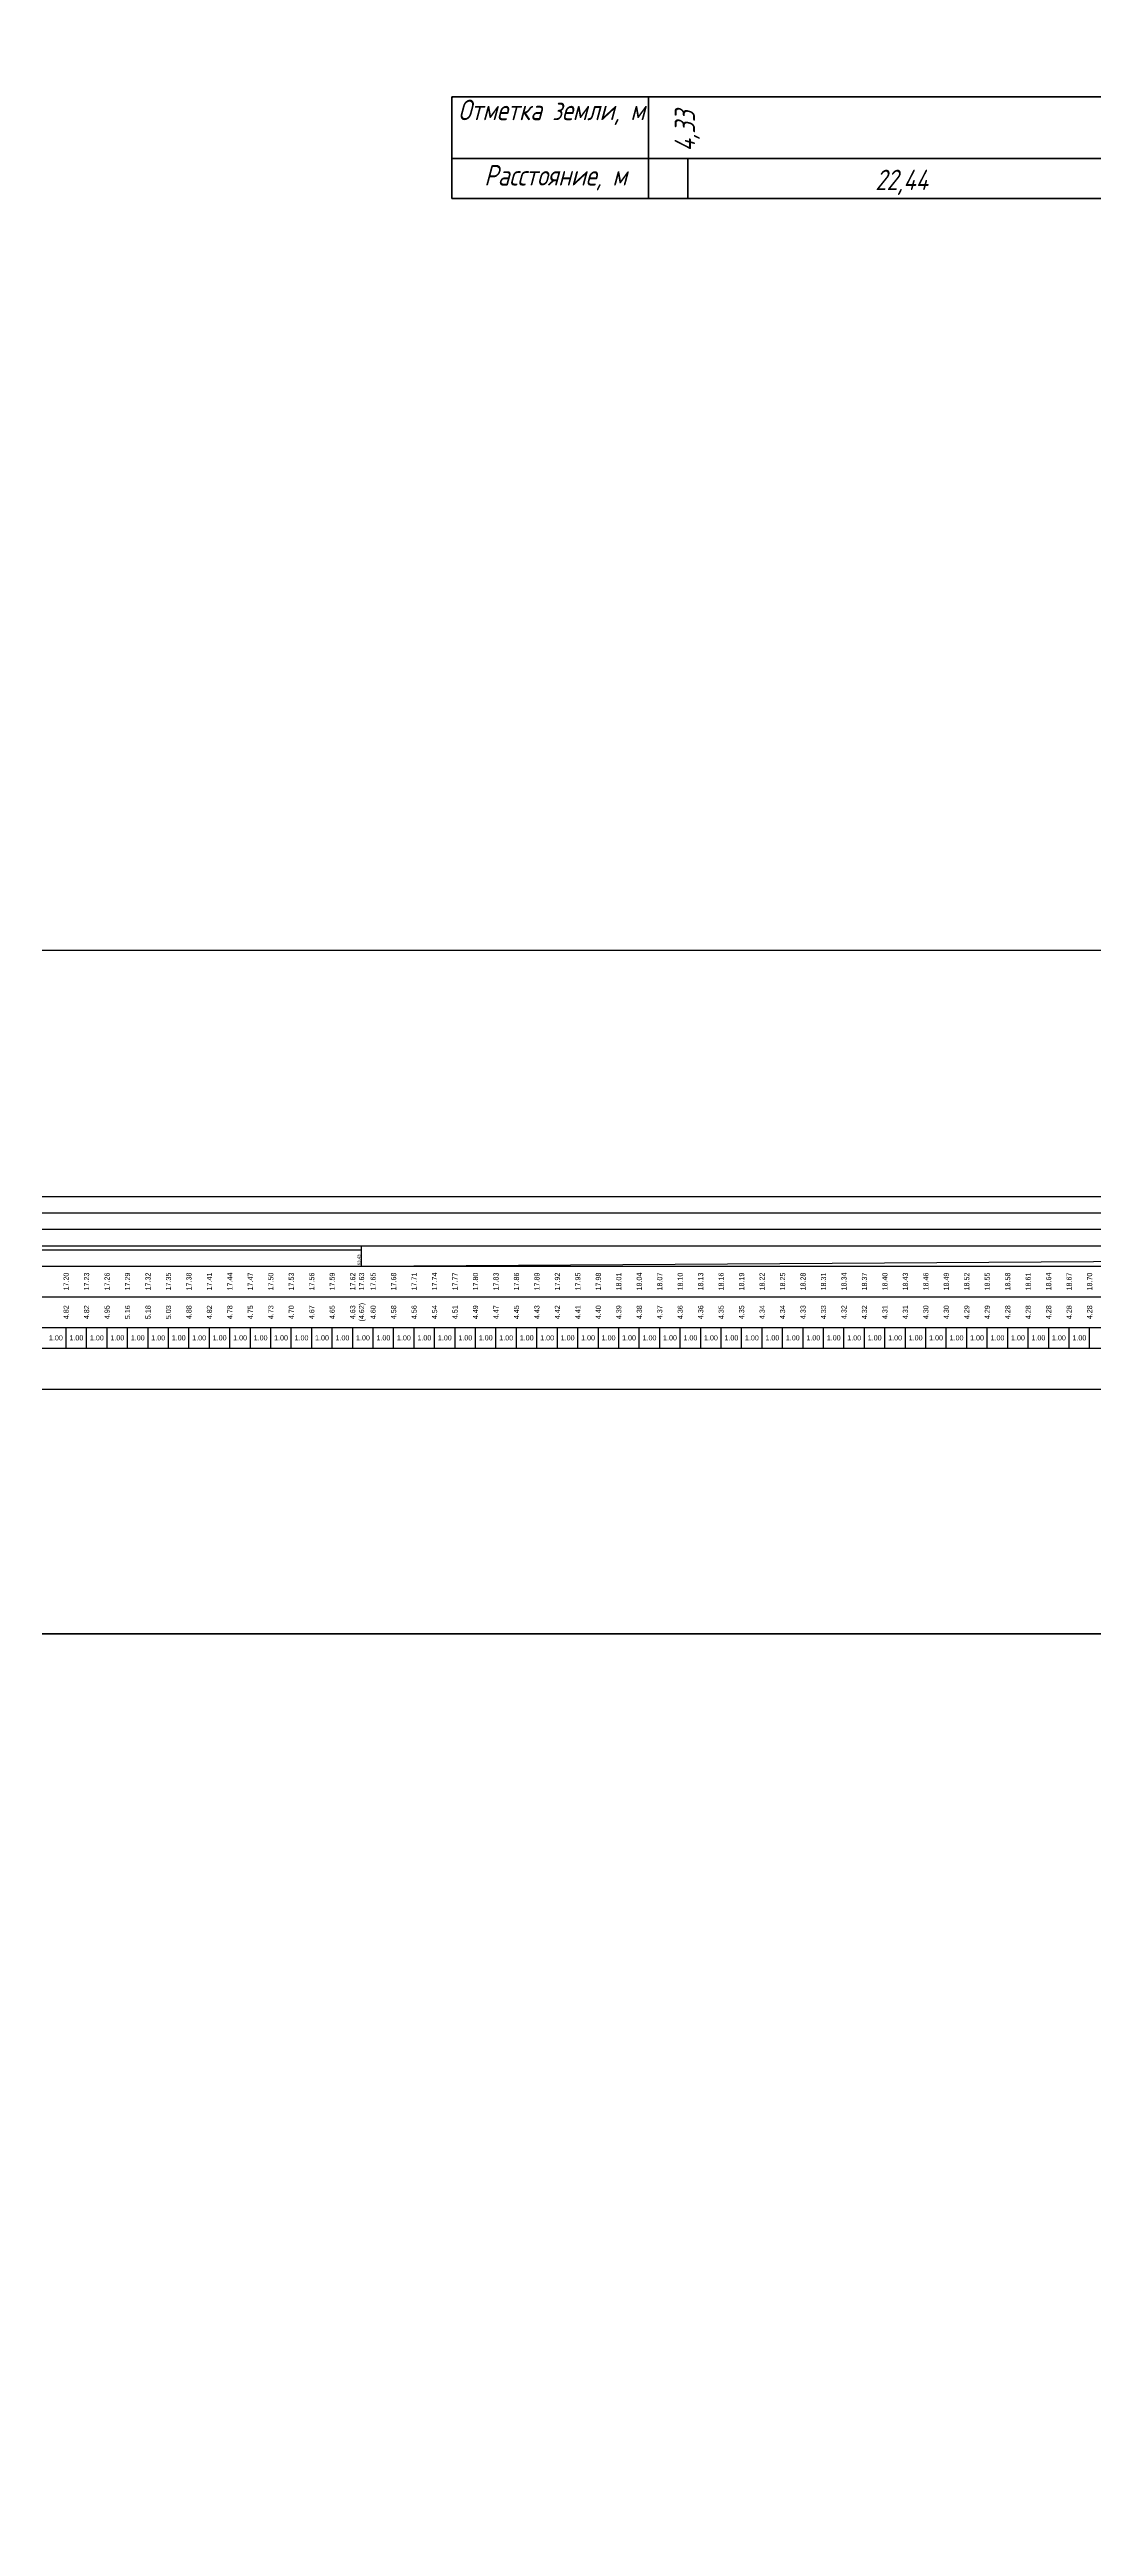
# Model space of a CAD drawing. Header units: millimetres. Extents: x 0 to 285450075, y -3000605 to 8125189010.
# Drawn here: x 6746598 to 6797598, y -149532 to -28567 of the extents above; entities that cross this region are included whole.
import ezdxf
from ezdxf import colors
from ezdxf.entities.mleader import LeaderData, LeaderLine
from ezdxf.enums import TextEntityAlignment as Align
from ezdxf.math import Vec2, Vec3

# ---------------------------------------------------------------- set-up
doc = ezdxf.new("R2010")
doc.units = ezdxf.units.MM
for name, color, linetype, lineweight in [('1-Бетон', 106, 'Continuous', 35), ('ИС_TXT', 4, 'Continuous', 18), ('ИС_Выноски', 3, 'Continuous', 18), ('ИС_ТаБл', 5, 'Continuous', 35)]:
    doc.layers.add(name, color=color, linetype=linetype, lineweight=lineweight)
for name, color, linetype in [('Красные отметки', 1, 'Continuous'), ('Таблица', 7, 'Continuous'), ('Черные отметки', 3, 'Continuous')]:
    doc.layers.add(name, color=color, linetype=linetype)
doc.styles.add('0', font='isocpeur.ttf', dxfattribs={"width": 0.8, "oblique": 15})
doc.styles.add('ISOCPEUR', font='isocpeur.ttf', dxfattribs={"width": 0.8, "oblique": 15, "height": 2.5})
doc.styles.get("Standard").update_dxf_attribs({"font": 'arial.ttf'})

# ---------------------------------------------------------------- blocks, each defined once
blk = doc.blocks.new('_None')
blk = doc.blocks.new('мост план кальмиус')
at = {"layer": 'ИС_Выноски'}
ml = blk.add_multileader_mtext('Standard', dxfattribs=at)
ml.set_content('Ось опоры ОК1 ПК69+81,32', color=256, style='ISOCPEUR')
ml.set_leader_properties(color=256, linetype='ByLayer')
ml.set_arrow_properties(name='NONE')
ml.build(insert=Vec2(0, 0))
ml.multileader.update_dxf_attribs({"text_left_attachment_type": 6, "text_right_attachment_type": 6, "dogleg_length": 0.36, "arrow_head_size": 600, "scale": 200})
ctx = ml.context
ctx.base_point, ctx.scale, ctx.char_height, ctx.arrow_head_size, ctx.landing_gap_size, ctx.plane_origin, ctx.plane_x_axis, ctx.plane_y_axis = Vec3(-73249, -25418), 200, 1200, 600, 125, Vec3(-66253, -7198), Vec3(0, 1), Vec3(-1, 0)
ctx.left_attachment, ctx.right_attachment, ctx.text_align_type = 6, 6, 1
notes = []
notes.append((ctx, [(1, (1, 1, 0), (-73249, -15916), (0, -1), 161, [(1, [(-73249, -14034)], 0, [])])]))
ctx.mtext.insert, ctx.mtext.text_direction, ctx.mtext.rotation, ctx.mtext.width, ctx.mtext.alignment, ctx.mtext.flow_direction = Vec3(-74689, -20748), Vec3(0, 1), 1.5707963, 14528.78, 2, 5
for ctx, leaders in notes:
    for number, flags, end, landing, length, lines in leaders:
        leader = LeaderData()
        leader.index, (leader.has_last_leader_line, leader.has_dogleg_vector, leader.attachment_direction) = number, flags
        leader.last_leader_point, leader.dogleg_vector, leader.dogleg_length = Vec3(end), Vec3(landing), length
        for number, points, colour, breaks in lines:
            line = LeaderLine()
            line.index, line.vertices, line.color, line.breaks = number, Vec3.list(points), colors.encode_raw_color(colour), breaks
            leader.lines.append(line)
        ctx.leaders.append(leader)

msp = doc.modelspace()

# ---------------------------------------------------------------- linework, layer by layer
at = {"color": 1}
msp.add_lwpolyline([(6546658.009, 91146.6249), (7115680.6605, 91146.6249), (7115680.6605, -72566.6945), (6546658.009, -72566.6945)], close=True, dxfattribs=at)

# ---------------------------------------------------------------- next in the draw order: block references
at = {"layer": '1-Бетон'}
msp.add_blockref('мост план кальмиус', (6853073.53, -668947.9294), dxfattribs=at)

# ---------------------------------------------------------------- next in the draw order: linework, layer by layer
at = {"color": 1}
msp.add_lwpolyline([(6546658.009, 91146.6249), (7115680.6605, 91146.6249), (7115680.6605, -72566.6945), (6546658.009, -72566.6945)], close=True, dxfattribs=at)
at = {"layer": '1-Бетон', "color": 6}
msp.add_lwpolyline([(6532385.7521, 97510.8397), (7457736.6859, 97510.8397), (7457736.6859, -105940.3832), (6532385.7521, -105940.3832)], close=True, dxfattribs=at)
at = {"layer": 'ИС_ТаБл', "ltscale": 1000}
for p, q in [((6766243.5233, -30884.1617), (6766243.5233, -35838.5693)), ((6766283.5233, -30884.1617), (6766243.5233, -30924.1617)), ((6775855.6622, -30884.1617), (6775855.6622, -35838.5693)), ((6930166.0922, -33884.1617), (6766243.5233, -33884.1617)), ((6777781.6811, -35838.5693), (6777781.6811, -33884.1617))]:
    msp.add_line(p, q, dxfattribs=at)
at = {"layer": 'ИС_ТаБл'}
for p, q in [((6766243.5233, -30884.1617), (6930166.0922, -30884.1617)), ((6766243.5233, -35838.5693), (6930166.0922, -35838.5693))]:
    msp.add_line(p, q, dxfattribs=at)
at = {"layer": 'Красные отметки', "linetype": 'Continuous'}
for p, q in [((6761841.5182, -87983.4055), (6761841.5182, -86983.4055)), ((6761841.5182, -87983.4055), (6917436.7226, -86983.4055)), ((6618213.1145, -87183.4055), (6761841.5182, -87183.4055))]:
    msp.add_line(p, q, dxfattribs=at)
at = {"layer": 'Таблица', "linetype": 'Continuous'}
for p, q in [((6598408.6098, -84583.4055), (6998408.6098, -84583.4055)), ((6598408.6098, -85383.4055), (6998408.6098, -85383.4055)), ((6598408.6098, -86183.4055), (6998408.6098, -86183.4055)), ((6598408.6098, -86983.4055), (6998408.6098, -86983.4055)), ((6598408.6098, -87983.4055), (6998408.6098, -87983.4055)), ((6598408.6098, -89483.4055), (6998408.6098, -89483.4055)), ((6598408.6098, -90983.4055), (6998408.6098, -90983.4055)), ((6598408.6098, -91983.4055), (6998408.6098, -91983.4055)), ((6598408.6098, -93983.4055), (6998408.6098, -93983.4055))]:
    msp.add_line(p, q, dxfattribs=at)
at = {"layer": 'Черные отметки', "linetype": 'Continuous'}
for p, q in [((6747408.6098, -91983.4055), (6747408.6098, -90983.4055)), ((6748408.6098, -91983.4055), (6748408.6098, -90983.4055)), ((6749408.6098, -91983.4055), (6749408.6098, -90983.4055)), ((6750408.6098, -91983.4055), (6750408.6098, -90983.4055)), ((6751408.6098, -91983.4055), (6751408.6098, -90983.4055)), ((6752408.6098, -91983.4055), (6752408.6098, -90983.4055)), ((6753408.6098, -91983.4055), (6753408.6098, -90983.4055)), ((6754408.6098, -91983.4055), (6754408.6098, -90983.4055)), ((6755408.6098, -91983.4055), (6755408.6098, -90983.4055)), ((6756408.6098, -91983.4055), (6756408.6098, -90983.4055)), ((6757408.6098, -91983.4055), (6757408.6098, -90983.4055)), ((6758408.6098, -91983.4055), (6758408.6098, -90983.4055)), ((6759408.6098, -91983.4055), (6759408.6098, -90983.4055)), ((6760408.6098, -91983.4055), (6760408.6098, -90983.4055)), ((6761408.6098, -91983.4055), (6761408.6098, -90983.4055)), ((6762408.6098, -91983.4055), (6762408.6098, -90983.4055)), ((6763408.6098, -91983.4055), (6763408.6098, -90983.4055)), ((6764408.6098, -91983.4055), (6764408.6098, -90983.4055)), ((6765408.6098, -91983.4055), (6765408.6098, -90983.4055)), ((6766408.6098, -91983.4055), (6766408.6098, -90983.4055)), ((6767408.6098, -91983.4055), (6767408.6098, -90983.4055)), ((6768408.6098, -91983.4055), (6768408.6098, -90983.4055)), ((6769408.6098, -91983.4055), (6769408.6098, -90983.4055)), ((6770408.6098, -91983.4055), (6770408.6098, -90983.4055)), ((6771408.6098, -91983.4055), (6771408.6098, -90983.4055)), ((6772408.6098, -91983.4055), (6772408.6098, -90983.4055)), ((6773408.6098, -91983.4055), (6773408.6098, -90983.4055)), ((6774408.6098, -91983.4055), (6774408.6098, -90983.4055)), ((6775408.6098, -91983.4055), (6775408.6098, -90983.4055)), ((6776408.6098, -91983.4055), (6776408.6098, -90983.4055)), ((6777408.6098, -91983.4055), (6777408.6098, -90983.4055)), ((6778408.6098, -91983.4055), (6778408.6098, -90983.4055)), ((6779408.6098, -91983.4055), (6779408.6098, -90983.4055)), ((6780408.6098, -91983.4055), (6780408.6098, -90983.4055)), ((6781408.6098, -91983.4055), (6781408.6098, -90983.4055)), ((6782408.6098, -91983.4055), (6782408.6098, -90983.4055)), ((6783408.6098, -91983.4055), (6783408.6098, -90983.4055)), ((6784408.6098, -91983.4055), (6784408.6098, -90983.4055)), ((6785408.6098, -91983.4055), (6785408.6098, -90983.4055)), ((6786408.6098, -91983.4055), (6786408.6098, -90983.4055)), ((6787408.6098, -91983.4055), (6787408.6098, -90983.4055)), ((6788408.6098, -91983.4055), (6788408.6098, -90983.4055)), ((6789408.6098, -91983.4055), (6789408.6098, -90983.4055)), ((6790408.6098, -91983.4055), (6790408.6098, -90983.4055)), ((6791408.6098, -91983.4055), (6791408.6098, -90983.4055)), ((6792408.6098, -91983.4055), (6792408.6098, -90983.4055)), ((6793408.6098, -91983.4055), (6793408.6098, -90983.4055)), ((6794408.6098, -91983.4055), (6794408.6098, -90983.4055)), ((6795408.6098, -91983.4055), (6795408.6098, -90983.4055)), ((6796408.6098, -91983.4055), (6796408.6098, -90983.4055)), ((6797408.6098, -91983.4055), (6797408.6098, -90983.4055))]:
    msp.add_line(p, q, dxfattribs=at)

# ---------------------------------------------------------------- next in the draw order: texts
at = {"layer": 'ИС_TXT', "ltscale": 1000, "style": '0', "oblique": 15, "width": 0.8}
msp.add_text('4,33', height=1000, rotation=90, dxfattribs=at).set_placement((6778135.1041, -33551.0915, 0))
msp.add_text('22,44', height=1000, dxfattribs=at).set_placement((6786936.0633, -35434.9515, 0))
at = {"layer": 'ИС_TXT', "ltscale": 1000, "char_height": 1000, "attachment_point": 1, "style": '0'}
for s, insert, width in [('\\pxqc;Отметка земли, м', (6766781.1004, -31018.7507), 8673.250418), ('\\pxqc;Расстояние, м', (6767176.459, -34210.0755), 8281.663504)]:
    msp.add_mtext(s, dxfattribs=dict(at, insert=insert, width=width))
at = {"layer": 'Красные отметки', "linetype": 'Continuous', "width": 0.8}
msp.add_text('63.43', height=150, rotation=90.000002493, dxfattribs=at).set_placement((6761791.5182, -87937.951))
for s, p in [('17.20', (6747408.6098, -88733.4055)), ('17.23', (6748408.6098, -88733.4055)), ('17.26', (6749408.6098, -88733.4055)), ('17.29', (6750408.6098, -88733.4055)), ('17.32', (6751408.6098, -88733.4055)), ('17.35', (6752408.6098, -88733.4055)), ('17.38', (6753408.6098, -88733.4055)), ('17.41', (6754408.6098, -88733.4055)), ('17.44', (6755408.6098, -88733.4055)), ('17.47', (6756408.6098, -88733.4055)), ('17.50', (6757408.6098, -88733.4055)), ('17.53', (6758408.6098, -88733.4055)), ('17.56', (6759408.6098, -88733.4055)), ('17.59', (6760408.6098, -88733.4055)), ('17.62', (6761408.6098, -88733.4055)), ('17.63', (6761841.5182, -88733.4055)), ('17.65', (6762408.6098, -88733.4055)), ('17.68', (6763408.6098, -88733.4055)), ('17.71', (6764408.6098, -88733.4055)), ('17.74', (6765408.6098, -88733.4055)), ('17.77', (6766408.6098, -88733.4055)), ('17.80', (6767408.6098, -88733.4055)), ('17.83', (6768408.6098, -88733.4055)), ('17.86', (6769408.6098, -88733.4055)), ('17.89', (6770408.6098, -88733.4055)), ('17.92', (6771408.6098, -88733.4055)), ('17.95', (6772408.6098, -88733.4055)), ('17.98', (6773408.6098, -88733.4055)), ('18.01', (6774408.6098, -88733.4055)), ('18.04', (6775408.6098, -88733.4055)), ('18.07', (6776408.6098, -88733.4055)), ('18.10', (6777408.6098, -88733.4055)), ('18.13', (6778408.6098, -88733.4055)), ('18.16', (6779408.6098, -88733.4055)), ('18.19', (6780408.6098, -88733.4055)), ('18.22', (6781408.6098, -88733.4055)), ('18.25', (6782408.6098, -88733.4055)), ('18.28', (6783408.6098, -88733.4055)), ('18.31', (6784408.6098, -88733.4055)), ('18.34', (6785408.6098, -88733.4055)), ('18.37', (6786408.6098, -88733.4055)), ('18.40', (6787408.6098, -88733.4055)), ('18.43', (6788408.6098, -88733.4055)), ('18.46', (6789408.6098, -88733.4055)), ('18.49', (6790408.6098, -88733.4055)), ('18.52', (6791408.6098, -88733.4055)), ('18.55', (6792408.6098, -88733.4055)), ('18.58', (6793408.6098, -88733.4055)), ('18.61', (6794408.6098, -88733.4055)), ('18.64', (6795408.6098, -88733.4055)), ('18.67', (6796408.6098, -88733.4055)), ('18.70', (6797408.6098, -88733.4055))]:
    msp.add_text(s, height=250, rotation=90.000002493, dxfattribs=at).set_placement(p, align=Align.MIDDLE_CENTER)
at = {"layer": 'Черные отметки', "linetype": 'Continuous', "width": 0.8}
for s, p in [('4.82', (6747408.6098, -90233.4055)), ('4.82', (6748408.6098, -90233.4055)), ('4.95', (6749408.6098, -90233.4055)), ('5.16', (6750408.6098, -90233.4055)), ('5.18', (6751408.6098, -90233.4055)), ('5.03', (6752408.6098, -90233.4055)), ('4.88', (6753408.6098, -90233.4055)), ('4.82', (6754408.6098, -90233.4055)), ('4.78', (6755408.6098, -90233.4055)), ('4.75', (6756408.6098, -90233.4055)), ('4.73', (6757408.6098, -90233.4055)), ('4.70', (6758408.6098, -90233.4055)), ('4.67', (6759408.6098, -90233.4055)), ('4.65', (6760408.6098, -90233.4055)), ('4.63', (6761408.6098, -90233.4055)), ('(4.62)', (6761841.5182, -90233.4055)), ('4.60', (6762408.6098, -90233.4055)), ('4.58', (6763408.6098, -90233.4055)), ('4.56', (6764408.6098, -90233.4055)), ('4.54', (6765408.6098, -90233.4055)), ('4.51', (6766408.6098, -90233.4055)), ('4.49', (6767408.6098, -90233.4055)), ('4.47', (6768408.6098, -90233.4055)), ('4.45', (6769408.6098, -90233.4055)), ('4.43', (6770408.6098, -90233.4055)), ('4.42', (6771408.6098, -90233.4055)), ('4.41', (6772408.6098, -90233.4055)), ('4.40', (6773408.6098, -90233.4055)), ('4.39', (6774408.6098, -90233.4055)), ('4.38', (6775408.6098, -90233.4055)), ('4.37', (6776408.6098, -90233.4055)), ('4.36', (6777408.6098, -90233.4055)), ('4.36', (6778408.6098, -90233.4055)), ('4.35', (6779408.6098, -90233.4055)), ('4.35', (6780408.6098, -90233.4055)), ('4.34', (6781408.6098, -90233.4055)), ('4.34', (6782408.6098, -90233.4055)), ('4.33', (6783408.6098, -90233.4055)), ('4.33', (6784408.6098, -90233.4055)), ('4.32', (6785408.6098, -90233.4055)), ('4.32', (6786408.6098, -90233.4055)), ('4.31', (6787408.6098, -90233.4055)), ('4.31', (6788408.6098, -90233.4055)), ('4.30', (6789408.6098, -90233.4055)), ('4.30', (6790408.6098, -90233.4055)), ('4.29', (6791408.6098, -90233.4055)), ('4.29', (6792408.6098, -90233.4055)), ('4.28', (6793408.6098, -90233.4055)), ('4.28', (6794408.6098, -90233.4055)), ('4.28', (6795408.6098, -90233.4055)), ('4.28', (6796408.6098, -90233.4055)), ('4.28', (6797408.6098, -90233.4055))]:
    msp.add_text(s, height=250, rotation=90.000002493, dxfattribs=at).set_placement(p, align=Align.MIDDLE_CENTER)
for p in [(6746908.6098, -91483.4055), (6747908.6098, -91483.4055), (6748908.6098, -91483.4055), (6749908.6098, -91483.4055), (6750908.6098, -91483.4055), (6751908.6098, -91483.4055), (6752908.6098, -91483.4055), (6753908.6098, -91483.4055), (6754908.6098, -91483.4055), (6755908.6098, -91483.4055), (6756908.6098, -91483.4055), (6757908.6098, -91483.4055), (6758908.6098, -91483.4055), (6759908.6098, -91483.4055), (6760908.6098, -91483.4055), (6761908.6098, -91483.4055), (6762908.6098, -91483.4055), (6763908.6098, -91483.4055), (6764908.6098, -91483.4055), (6765908.6098, -91483.4055), (6766908.6098, -91483.4055), (6767908.6098, -91483.4055), (6768908.6098, -91483.4055), (6769908.6098, -91483.4055), (6770908.6098, -91483.4055), (6771908.6098, -91483.4055), (6772908.6098, -91483.4055), (6773908.6098, -91483.4055), (6774908.6098, -91483.4055), (6775908.6098, -91483.4055), (6776908.6098, -91483.4055), (6777908.6098, -91483.4055), (6778908.6098, -91483.4055), (6779908.6098, -91483.4055), (6780908.6098, -91483.4055), (6781908.6098, -91483.4055), (6782908.6098, -91483.4055), (6783908.6098, -91483.4055), (6784908.6098, -91483.4055), (6785908.6098, -91483.4055), (6786908.6098, -91483.4055), (6787908.6098, -91483.4055), (6788908.6098, -91483.4055), (6789908.6098, -91483.4055), (6790908.6098, -91483.4055), (6791908.6098, -91483.4055), (6792908.6098, -91483.4055), (6793908.6098, -91483.4055), (6794908.6098, -91483.4055), (6795908.6098, -91483.4055), (6796908.6098, -91483.4055)]:
    msp.add_text('1.00', height=250, dxfattribs=at).set_placement(p, align=Align.MIDDLE_CENTER)

# ---------------------------------------------------------------- next in the draw order: leaders
at = {"layer": 'ИС_Выноски'}
ml = msp.add_multileader_mtext('Standard', dxfattribs=at)
ml.set_content('Ось опоры ОК1 ПК69+81,32', color=256, style='ISOCPEUR')
ml.set_leader_properties(color=256, linetype='ByLayer')
ml.set_arrow_properties(name='NONE')
ml.build(insert=Vec2(0, 0))
ml.multileader.update_dxf_attribs({"text_left_attachment_type": 6, "text_right_attachment_type": 6, "dogleg_length": 0.36, "arrow_head_size": 600, "scale": 200})
ctx = ml.context
ctx.base_point, ctx.scale, ctx.char_height, ctx.arrow_head_size, ctx.landing_gap_size, ctx.plane_origin, ctx.plane_x_axis, ctx.plane_y_axis = Vec3(6779824.6678, -1022619.0015), 200, 1200, 600, 125, Vec3(6786820.3443, -1004398.9369), Vec3(0, 1), Vec3(-1, 0)
ctx.left_attachment, ctx.right_attachment, ctx.text_align_type = 6, 6, 1
notes = []
notes.append((ctx, [(1, (1, 1, 0), (6779824.6678, -1013116.8817), (0, -1), 161.0417, [(1, [(6779824.6678, -1011234.7752)], 0, [])])]))
ctx.mtext.insert, ctx.mtext.text_direction, ctx.mtext.rotation, ctx.mtext.width, ctx.mtext.alignment, ctx.mtext.flow_direction = Vec3(6778384.6678, -1017948.4625), Vec3(0, 1), 1.5707963268, 14528.78159, 2, 5
ml = msp.add_multileader_mtext('Standard', dxfattribs=at)
ml.set_content('Ось опоры ОК1 ПК69+81,32', color=256, style='ISOCPEUR')
ml.set_leader_properties(color=256, linetype='ByLayer')
ml.set_arrow_properties(name='NONE')
ml.build(insert=Vec2(0, 0))
ml.multileader.update_dxf_attribs({"text_left_attachment_type": 6, "text_right_attachment_type": 6, "dogleg_length": 0.36, "arrow_head_size": 600, "scale": 200})
ctx = ml.context
ctx.base_point, ctx.scale, ctx.char_height, ctx.arrow_head_size, ctx.landing_gap_size, ctx.plane_origin, ctx.plane_x_axis, ctx.plane_y_axis = Vec3(6779824.6677, -1294366.34), 200, 1200, 600, 125, Vec3(6786820.3443, -1276146.2754), Vec3(0, 1), Vec3(-1, 0)
ctx.left_attachment, ctx.right_attachment, ctx.text_align_type = 6, 6, 1
notes.append((ctx, [(1, (1, 1, 0), (6779824.6677, -1284864.2202), (0, -1), 161.0417, [(1, [(6779824.6677, -1282982.1137)], 0, [])])]))
ctx.mtext.insert, ctx.mtext.text_direction, ctx.mtext.rotation, ctx.mtext.width, ctx.mtext.alignment, ctx.mtext.flow_direction = Vec3(6778384.6677, -1289695.8009), Vec3(0, 1), 1.5707963268, 14528.78159, 2, 5
for ctx, leaders in notes:
    for number, flags, end, landing, length, lines in leaders:
        leader = LeaderData()
        leader.index, (leader.has_last_leader_line, leader.has_dogleg_vector, leader.attachment_direction) = number, flags
        leader.last_leader_point, leader.dogleg_vector, leader.dogleg_length = Vec3(end), Vec3(landing), length
        for number, points, colour, breaks in lines:
            line = LeaderLine()
            line.index, line.vertices, line.color, line.breaks = number, Vec3.list(points), colors.encode_raw_color(colour), breaks
            leader.lines.append(line)
        ctx.leaders.append(leader)

doc.saveas('drawing.dxf')
